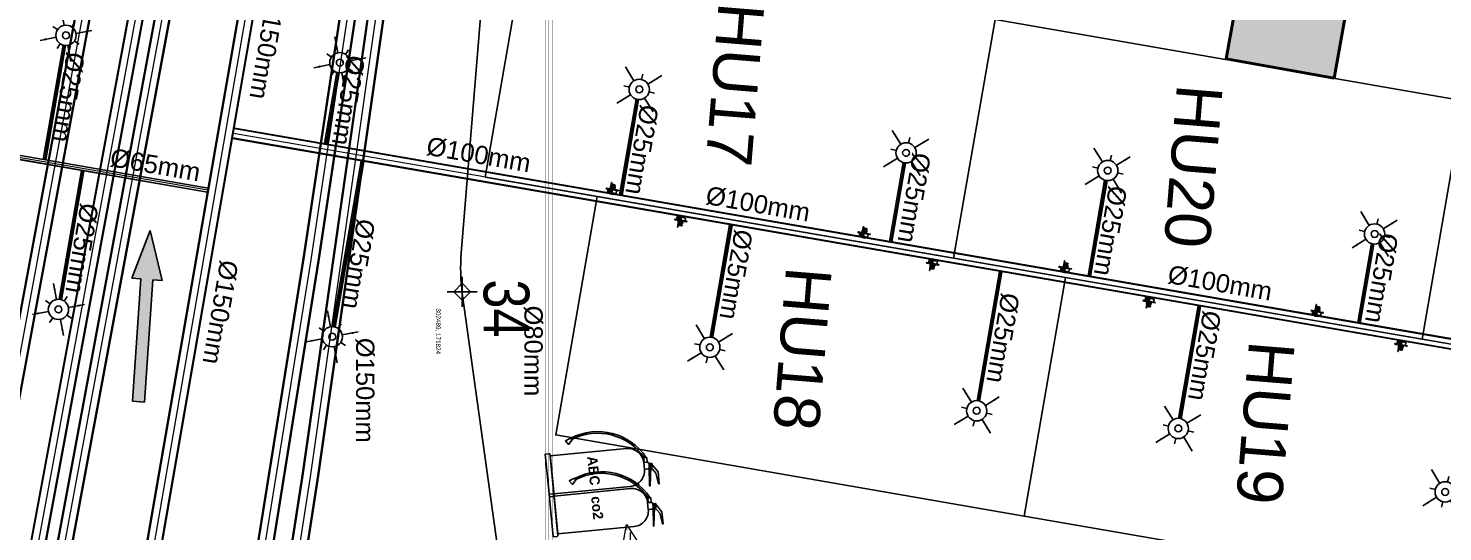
# Model space of a CAD drawing. Header units: inches. Extents: x 257070 to 799932, y -17980 to 269260.
# Drawn here: x 297744 to 313213, y 169196 to 174707 of the extents above; entities that cross this region are included whole.
import ezdxf

# ---------------------------------------------------------------- set-up
doc = ezdxf.new("R2010")
doc.units = ezdxf.units.IN
doc.header["$MEASUREMENT"] = 0
for name, color, linetype, lineweight in [('0-AES-F-FIRE BOX', 1, 'Continuous', 15), ('0-AES-F-SPRINKLER PIPE', 10, 'Continuous', 15), ('E--CONCRETE-4', 4, 'Continuous', 40), ('E--CONCRETE-SHADE', 253, 'Continuous', 20)]:
    doc.layers.add(name, color=color, linetype=linetype, lineweight=lineweight)
doc.layers.add('0-AES-F-HYDRANT PIPE', color=7, linetype='Continuous', lineweight=15, true_color=0xf57247)
for name, color, linetype in [('0-AES-F-SPRINKLER', 10, 'Continuous'), ('0-aes-water curtan pipe', 200, 'Continuous'), ('0-F-AES-FIRE EXTINGUISHER', 1, 'Continuous'), ('basement1_AP$0$A-_ROAD----_E-_-', 2, 'Continuous'), ('DSP_MISCELANEOUS', 252, 'Continuous'), ('DSP_TREE CO-ORDINATES', 206, 'Continuous')]:
    doc.layers.add(name, color=color, linetype=linetype)
doc.layers.add('CORE - H', color=7, linetype='Continuous', true_color=0x8f7ed5)
doc.styles.add('CG', font='GOTHICB.TTF')
doc.styles.get("Standard").update_dxf_attribs({"font": 'arial.ttf'})
doc.styles.add('TEXT style 175', font='GOTHIC.TTF')
doc.styles.add('TEXT style 200', font='ARIALN.TTF')
doc.dimstyles.new('ISO-25', dxfattribs={"dimtxt": 2.5, "dimasz": 2.5, "dimexe": 1.25, "dimexo": 0.625, "dimtad": 1, "dimtxsty": 'Standard', "dimcen": 2.5, "dimadec": 0, "dimazin": 0, "dimtfac": 1, "dimtmove": 0, "dimatfit": 3, "dimfxl": 1, "dimarcsym": 0})

# ---------------------------------------------------------------- blocks, each defined once
blk = doc.blocks.new('basement1_AP$0$AR-DIR-A')
h = blk.add_hatch()
h.set_pattern_fill('ANSI31', color=8)
h.paths.add_polyline_path([(158, -458), (26, -458), (26, -1800), (-74, -1800), (92, -2335), (258, -1800), (158, -1800)])
at = {"layer": 'DSP_MISCELANEOUS', "color": 8}
for p, q in [((158, -458), (26, -458)), ((26, -458), (26, -1800)), ((158, -458), (158, -1800)), ((26, -1800), (-74, -1800)), ((-74, -1800), (92, -2335)), ((258, -1800), (92, -2335)), ((158, -1800), (258, -1800))]:
    blk.add_line(p, q, dxfattribs=at)
blk = doc.blocks.new('*U459')
at = {"layer": 'DSP_TREE CO-ORDINATES', "color": 162}
for p, q in [((0, -329), (0, 329)), ((-329, 0), (329, 0))]:
    blk.add_line(p, q, dxfattribs=at)
at = {"layer": 'DSP_TREE CO-ORDINATES', "color": 162, "ltscale": 3.5}
blk.add_lwpolyline([(-185, 0), (0, 185), (185, 0), (0, -184), (-185, 0)], dxfattribs=at)
at = {"layer": 'DEFPOINTS', "style": 'TEXT style 175'}
blk.add_attdef('CORDINATE', (367, -572), '', height=100, dxfattribs=at)
at = {"layer": 'DSP_TREE CO-ORDINATES', "color": 164, "style": 'TEXT style 200'}
blk.add_attdef('NO.', (-270, 470), '', height=1000, dxfattribs=at)
blk = doc.blocks.new('A$C3CA070F1')
at = {"layer": '0-AES-F-SPRINKLER'}
h = blk.add_hatch(dxfattribs=at)
h.set_pattern_fill('ANSI31', color=3, scale=0.196883, angle=-34.2335, style=0)
h.set_pattern_definition([(100.766483, (49937.1607, 174049.7081), (1.474466316, 0.280375668), [])])
edge = h.paths.add_edge_path()
edge.add_line((-1, 85), (-1, 84))
edge.add_line((-1, 84), (-6, 84))
edge.add_ellipse((-7, 82), major_axis=(-1.42, -0.27), ratio=1, start_angle=257, end_angle=315)
edge.add_line((-8, 83), (-15, 72))
edge.add_ellipse((-12, 70), major_axis=(-4.25, -0.81), ratio=1, start_angle=-45, end_angle=45)
edge.add_line((-14, 66), (14, 47))
edge.add_line((14, 47), (13, 46))
edge.add_line((13, 46), (-15, 65))
edge.add_ellipse((-12, 70), major_axis=(-5.52, -1.05), ratio=1, start_angle=-45, end_angle=45, ccw=False)
edge.add_line((-16, 73), (-9, 84))
edge.add_ellipse((-7, 82), major_axis=(-2.69, -0.51), ratio=1, start_angle=257, end_angle=315, ccw=False)
edge.add_line((-6, 85), (-1, 85))
h = blk.add_hatch(dxfattribs=at)
h.set_pattern_fill('ANSI31', color=3, scale=0.196883, angle=-124.2335, style=0)
h.set_pattern_definition([(190.766483, (49937.1607, 174049.7081), (-0.280375668, 1.474466316), [])])
edge = h.paths.add_edge_path()
edge.add_line((-1, 54), (7, 48))
edge.add_line((7, 48), (8, 49))
edge.add_line((8, 49), (0, 55))
edge.add_ellipse((-2, 52), major_axis=(-0.69, 3.63), ratio=1, start_angle=315, end_angle=405)
edge.add_line((-6, 54), (-14, 41))
edge.add_ellipse((-11, 39), major_axis=(-0.69, 3.63), ratio=1, start_angle=45, end_angle=135)
edge.add_line((-13, 36), (-9, 33))
edge.add_ellipse((-10, 32), major_axis=(-0.27, 1.42), ratio=1, start_angle=225, end_angle=315, ccw=False)
edge.add_line((-9, 31), (-10, 30))
edge.add_line((-10, 30), (-8, 29))
edge.add_line((-8, 29), (-7, 30))
edge.add_ellipse((-10, 32), major_axis=(-3.3, -0.63), ratio=1, start_angle=135, end_angle=225)
edge.add_line((-8, 35), (-12, 38))
edge.add_ellipse((-11, 39), major_axis=(-1.75, -0.33), ratio=1, start_angle=-45, end_angle=45, ccw=False)
edge.add_line((-13, 40), (-4, 53))
edge.add_ellipse((-2, 52), major_axis=(-1.75, -0.33), ratio=1, start_angle=225, end_angle=315, ccw=False)
at = {"layer": '0-AES-F-SPRINKLER', "color": 3}
for p, q in [((-98, 39), (-97, 43)), ((-98, 38), (-98, 39)), ((-98, 39), (-98, 39)), ((-98, 39), (-98, 39)), ((-98, 37), (-98, 38)), ((-98, 38), (-98, 38)), ((-98, 38), (-98, 38)), ((-98, 38), (-98, 38)), ((-98, 38), (-98, 38)), ((-98, 38), (-98, 38)), ((-98, 38), (-98, 38)), ((-98, 38), (-98, 38)), ((-98, 38), (-98, 38)), ((-98, 38), (-98, 38)), ((-96, 37), (-98, 37)), ((-98, 37), (-98, 37)), ((-98, 37), (-98, 37)), ((-98, 37), (-98, 37)), ((-98, 37), (-98, 37)), ((-98, 37), (-98, 37)), ((-98, 37), (-98, 37)), ((-98, 37), (-98, 37)), ((-98, 37), (-98, 37)), ((-98, 37), (-98, 37)), ((-98, 37), (-98, 37)), ((-98, 37), (-98, 37)), ((-98, 37), (-98, 37)), ((-98, 37), (-98, 37)), ((-98, 37), (-98, 37)), ((-98, 37), (-98, 37)), ((-98, 37), (-98, 37)), ((-97, 37), (-98, 37)), ((-98, 37), (-98, 37)), ((-98, 37), (-98, 37)), ((-98, 37), (-98, 37)), ((-98, 37), (-98, 37)), ((-98, 37), (-98, 37)), ((-98, 37), (-98, 37)), ((-98, 37), (-98, 37)), ((-98, 37), (-98, 37)), ((-98, 37), (-98, 37)), ((-98, 37), (-98, 37)), ((-98, 37), (-98, 37)), ((-98, 37), (-98, 37)), ((-98, 37), (-98, 37)), ((-97, 45), (-79, 71)), ((-96, 40), (-97, 40)), ((-97, 40), (-97, 40)), ((-97, 40), (-97, 40)), ((-97, 40), (-97, 39)), ((-97, 39), (-97, 39)), ((-97, 39), (-97, 39)), ((-97, 39), (-97, 39)), ((-97, 39), (-97, 39)), ((-97, 39), (-97, 39)), ((-97, 39), (-97, 39)), ((-97, 39), (-97, 39)), ((-97, 39), (-97, 38)), ((-97, 38), (-97, 38)), ((-97, 38), (-97, 38)), ((-97, 38), (-97, 38)), ((-97, 38), (-97, 38)), ((-97, 38), (-97, 38)), ((-97, 38), (-97, 38)), ((-97, 38), (-97, 38)), ((-97, 38), (-97, 38)), ((-97, 38), (-97, 38)), ((-97, 38), (-97, 38)), ((-97, 38), (-97, 37)), ((-97, 37), (-97, 37)), ((-97, 37), (-97, 37)), ((-97, 37), (-97, 37)), ((-95, 46), (-96, 42)), ((-96, 42), (-96, 42)), ((-96, 42), (-96, 41)), ((-96, 41), (-96, 41)), ((-96, 41), (-96, 41)), ((-96, 41), (-96, 41)), ((-96, 41), (-96, 41)), ((-96, 41), (-96, 41)), ((-96, 41), (-96, 41)), ((-96, 41), (-96, 41)), ((-96, 41), (-96, 41)), ((-96, 41), (-96, 40)), ((-96, 40), (-96, 40)), ((-96, 40), (-96, 40)), ((-96, 40), (-96, 40)), ((-96, 40), (-96, 40)), ((-95, 37), (-96, 37)), ((-96, 37), (-96, 37)), ((-96, 37), (-96, 37)), ((-96, 37), (-96, 37)), ((-96, 37), (-96, 37)), ((-94, 38), (-95, 38)), ((-95, 38), (-95, 38)), ((-95, 38), (-95, 38)), ((-95, 38), (-95, 38)), ((-95, 38), (-95, 38)), ((-95, 38), (-95, 38)), ((-95, 38), (-95, 38)), ((-95, 38), (-95, 38)), ((-95, 38), (-95, 38)), ((-95, 38), (-95, 37)), ((-95, 37), (-95, 37)), ((-95, 37), (-95, 37)), ((-95, 37), (-95, 37)), ((-95, 37), (-95, 37)), ((-95, 37), (-95, 37)), ((-95, 37), (-95, 37)), ((-95, 37), (-95, 37)), ((-95, 37), (-95, 37)), ((-95, 37), (-95, 37)), ((-95, 37), (-95, 37)), ((-95, 37), (-95, 37)), ((-95, 37), (-95, 37)), ((-95, 37), (-95, 37)), ((-95, 37), (-95, 37)), ((-95, 37), (-95, 37)), ((-95, 37), (-95, 37)), ((-94, 88), (-93, 90)), ((-72, 73), (-94, 88)), ((-94, 43), (-94, 48)), ((-93, 43), (-94, 43)), ((-94, 43), (-94, 43)), ((-94, 43), (-94, 43)), ((-94, 43), (-94, 43)), ((-94, 43), (-94, 43)), ((-94, 43), (-94, 41)), ((-94, 43), (-94, 43)), ((-94, 43), (-94, 43)), ((-94, 43), (-94, 43)), ((-94, 43), (-94, 43)), ((-94, 43), (-94, 43)), ((-94, 43), (-94, 43)), ((-94, 43), (-94, 43)), ((-94, 43), (-94, 43)), ((-94, 43), (-94, 43)), ((-94, 43), (-94, 43)), ((-94, 43), (-94, 43)), ((-94, 41), (-94, 41)), ((-94, 41), (-94, 41)), ((-94, 41), (-94, 41)), ((-94, 41), (-94, 41)), ((-94, 41), (-94, 41)), ((-94, 41), (-94, 41)), ((-94, 41), (-94, 41)), ((-94, 41), (-94, 40)), ((-94, 40), (-94, 40)), ((-94, 40), (-94, 40)), ((-94, 40), (-94, 40)), ((-94, 40), (-94, 40)), ((-94, 40), (-94, 40)), ((-94, 40), (-94, 40)), ((-94, 40), (-94, 40)), ((-94, 40), (-94, 39)), ((-94, 39), (-94, 39)), ((-94, 39), (-94, 39)), ((-94, 39), (-94, 39)), ((-94, 39), (-94, 39)), ((-94, 39), (-94, 39)), ((-94, 39), (-94, 39)), ((-94, 39), (-94, 39)), ((-94, 39), (-94, 38)), ((-93, 90), (-59, 67)), ((-93, 47), (-93, 49)), ((-91, 47), (-93, 43)), ((-93, 46), (-93, 47)), ((-92, 46), (-93, 46)), ((-93, 46), (-93, 46)), ((-93, 46), (-93, 46)), ((-93, 46), (-93, 46)), ((-93, 46), (-93, 46)), ((-93, 46), (-93, 46)), ((-93, 46), (-93, 46)), ((-93, 46), (-93, 46)), ((-93, 46), (-93, 46)), ((-93, 46), (-93, 46)), ((-93, 46), (-93, 46)), ((-93, 46), (-93, 46)), ((-93, 46), (-93, 46)), ((-93, 46), (-93, 46)), ((-93, 46), (-93, 46)), ((-93, 46), (-93, 46)), ((-93, 46), (-93, 46)), ((-93, 46), (-93, 46)), ((-93, 46), (-93, 46)), ((-93, 46), (-93, 46)), ((-91, 42), (-93, 43)), ((-93, 43), (-93, 43)), ((-93, 43), (-93, 43)), ((-93, 43), (-93, 43)), ((-93, 43), (-93, 43)), ((-93, 43), (-93, 43)), ((-93, 43), (-93, 43)), ((-93, 43), (-93, 43)), ((-93, 43), (-93, 43)), ((-93, 43), (-93, 43)), ((-93, 43), (-93, 43)), ((-93, 43), (-93, 43)), ((-93, 43), (-93, 43)), ((-93, 43), (-93, 43)), ((-93, 43), (-93, 43)), ((-93, 43), (-93, 43)), ((-93, 43), (-93, 43)), ((-93, 43), (-93, 43)), ((-93, 43), (-93, 43)), ((-93, 43), (-93, 43)), ((-93, 43), (-93, 43)), ((-93, 43), (-93, 43)), ((-93, 43), (-93, 43)), ((-85, 66), (-92, 55)), ((-90, 50), (-92, 46)), ((-92, 46), (-92, 46)), ((-92, 46), (-92, 46)), ((-92, 46), (-92, 46)), ((-92, 46), (-92, 46)), ((-92, 46), (-92, 46)), ((-90, 47), (-91, 47)), ((-90, 43), (-91, 42)), ((-91, 42), (-91, 42)), ((-91, 42), (-91, 42)), ((-91, 42), (-91, 42)), ((-91, 42), (-91, 42)), ((-91, 42), (-91, 42)), ((-91, 42), (-91, 42)), ((-91, 42), (-91, 42)), ((-91, 42), (-91, 42)), ((-91, 42), (-91, 42)), ((-91, 42), (-91, 42)), ((-91, 42), (-91, 42)), ((-91, 42), (-91, 42)), ((-91, 42), (-91, 42)), ((-91, 42), (-91, 42)), ((-91, 42), (-91, 42)), ((-88, 57), (-90, 49)), ((-89, 54), (-90, 51)), ((-90, 50), (-90, 50)), ((-88, 47), (-90, 43)), ((-90, 47), (-88, 47)), ((-90, 43), (-90, 43)), ((-90, 43), (-90, 43)), ((-90, 43), (-90, 43)), ((-89, 55), (-89, 55)), ((-88, 46), (-88, 47)), ((-87, 59), (-87, 59)), ((-87, 59), (-87, 59)), ((-86, 57), (-87, 49)), ((-87, 49), (-83, 28)), ((-85, 58), (-85, 58)), ((-77, 43), (-85, 49)), ((-83, 28), (-60, 9)), ((-77, 70), (-82, 63)), ((-80, 66), (-82, 67)), ((-45, 31), (-81, -23)), ((-78, 63), (-80, 65)), ((-79, 71), (-77, 70)), ((-71, 26), (-79, 31)), ((-57, 13), (-79, 28)), ((-70, 64), (-78, 63)), ((-78, -29), (-40, 27)), ((-69, 55), (-75, 59)), ((-66, 54), (-74, 42)), ((-74, 42), (-71, 26)), ((-73, 44), (-71, 43)), ((-69, 47), (-72, 43)), ((-71, 43), (-70, 43)), ((-71, 26), (-55, 15)), ((-70, 43), (-66, 49)), ((-66, 50), (-68, 52)), ((-61, 65), (-67, 69)), ((-62, 66), (-67, 65)), ((-50, 57), (-66, 54)), ((-66, 49), (-66, 50)), ((-47, 28), (-63, 40)), ((-59, 67), (-61, 65)), ((-57, 67), (-60, 66)), ((-60, 44), (-42, 32)), ((-50, 57), (-58, 62)), ((-19, 46), (-57, 67)), ((-17, 37), (-55, 63)), ((-29, 42), (-50, 57)), ((-13, 9), (-45, 31)), ((-36, 42), (-44, 30)), ((-43, 33), (-35, 46)), ((-39, -30), (-13, 9)), ((-37, 25), (-28, 38)), ((-35, 41), (-36, 42)), ((-32, 32), (-35, 39)), ((-30, 52), (-16, 73)), ((-29, 20), (-17, 37)), ((-28, 38), (-26, 40)), ((-21, 32), (-28, 37)), ((-23, 16), (-12, 33)), ((-1, 26), (-23, -9)), ((-22, 15), (-12, 31)), ((-9, 32), (-21, 14)), ((2, 24), (-20, -11)), ((-20, -8), (-1, 22)), ((-17, 37), (-19, 46)), ((-19, 13), (-10, 29)), ((-7, 30), (-18, 12)), ((-17, 37), (-17, 37)), ((4, 22), (-17, -13)), ((-17, -10), (1, 20)), ((-16, 73), (-9, 84)), ((-16, 11), (-7, 27)), ((-8, 83), (-15, 72)), ((13, 46), (-15, 65)), ((-4, 28), (-15, 10)), ((-1, 84), (-14, 66)), ((-14, 66), (14, 47)), ((-6, 54), (-14, 41)), ((-12, 33), (-14, 33)), ((-14, -15), (7, 20)), ((-14, -12), (4, 18)), ((-13, 40), (-4, 53)), ((-13, 36), (-9, 33)), ((-13, 9), (-4, 24)), ((-2, 34), (-12, 41)), ((-8, 35), (-12, 38)), ((-12, 31), (-12, 33)), ((-9, 32), (-12, 31)), ((7, 16), (-11, -13)), ((-10, 29), (-9, 32)), ((-9, 31), (-10, 30)), ((-7, 30), (-10, 29)), ((-10, 30), (-8, 29)), ((9, 17), (-10, -14)), ((-9, -13), (9, 13)), ((-8, 29), (-7, 30)), ((8, 49), (-7, 27)), ((-7, 27), (-7, 30)), ((-4, 28), (-7, 27)), ((-6, 85), (-1, 85)), ((-1, 84), (-6, 84)), ((5, 44), (-5, 51)), ((-4, 24), (-4, 28)), ((-1, 26), (-4, 24)), ((-1, 85), (-1, 84)), ((-1, 54), (7, 48)), ((13, 46), (-1, 25)), ((-1, 22), (-1, 26)), ((2, 24), (-1, 22)), ((8, 49), (0, 55)), ((1, 20), (2, 24)), ((4, 22), (1, 20)), ((4, 18), (4, 22)), ((7, 20), (4, 18)), ((7, 48), (8, 49)), ((7, 16), (7, 20)), ((9, 17), (7, 16)), ((9, 15), (9, 17)), ((14, 47), (13, 46)), ((-82, -25), (-80, -30)), ((-80, -30), (-78, -29)), ((-66, -11), (-39, -30)), ((-23, -7), (-23, -9)), ((-23, -9), (-20, -8)), ((-20, -8), (-20, -11)), ((-20, -11), (-17, -10)), ((-17, -10), (-17, -13)), ((-17, -13), (-14, -12)), ((-14, -12), (-14, -15)), ((-14, -15), (-11, -13)), ((-11, -13), (-11, -14)), ((-11, -14), (-11, -14))]:
    blk.add_line(p, q, dxfattribs=at)
for centre, major_axis, start_param, end_param in [((-95, 43), (-0.41, 2.13), 0.784914, 1.034983), ((-95, 43), (-2.74, -0.52), -0.560204, -0.324923), ((-93, 46), (-0.51, 2.68), 0.787914, 1.247507), ((-93, 48), (-1.75, -0.33), -0.775969, -0.160442), ((-91, 54), (-0.29, 1.52), 0.785398, 2.356194), ((-92, 49), (-0.33, 1.74), 0.791774, 1.412986), ((-89, 55), (-0.103, 0.54), 0.916881, 1.969618), ((-93, 51), (-3.09, -0.59), 2.526084, 2.789089), ((-95, 50), (-5.72, -1.09), 2.374727, 2.798549), ((-91, 55), (-0.33, 1.74), 4.197625, 4.773282), ((-84, 57), (-3.79, -0.72), -0.784768, -0.363877), ((-93, 50), (-5.72, -1.09), 2.377207, 2.798549), ((-80, 54), (-1.57, 8.26), 0.010205, 0.785398), ((-84, 56), (-0.35, 1.85), 0.785501, 1.132999), ((-83, 65), (-1.52, -0.29), 3.926991, 5.497787), ((-80, 54), (-5.9, -1.12), 4.155645, 5.497787), ((-80, 54), (-8.26, -1.57), 4.155621, 4.722594), ((-75, 68), (-8.26, -1.57), 1.014052, 3.151797), ((-75, 63), (-2.79, -0.53), -0.113999, 0.093951), ((-75, 68), (-1.12, 5.9), 2.584882, 5.497787), ((-75, 46), (-0.53, 2.79), 2.356194, 3.926991), ((-75, 68), (-1.57, 8.26), 4.722594, 5.497787), ((-70, 53), (-2.79, -0.53), 2.356194, 3.926991), ((-65, 44), (-3.72, -0.71), -0.403281, 1.321745), ((-65, 44), (-0.71, 3.72), 4.96144, 6.686466), ((-65, 37), (-0.56, 2.96), 5.497794, 6.034125), ((-59, 47), (-2.96, -0.56), 0.24906, 0.785391), ((-60, 60), (-2.83, -0.54), 3.926991, 4.712389), ((-33, 40), (-0.45, 2.36), 0.803442, 1.867502), ((-30, 39), (-2.79, -0.53), 2.356194, 3.926991), ((-24, 39), (-0.53, 2.79), 5.497787, 7.068583), ((-12, 70), (-5.52, -1.05), -0.785398, 0.785398), ((-15, 35), (-0.54, 2.83), 0.785398, 3.403392), ((-12, 70), (-4.25, -0.81), -0.785398, 0.785398), ((-11, 39), (-0.69, 3.63), 0.785398, 2.356194), ((-11, 39), (-1.75, -0.33), -0.785398, 0.785398), ((-7, 82), (-2.69, -0.51), 4.485496, 5.497787), ((-10, 32), (-0.27, 1.42), 3.926991, 5.497787), ((-7, 82), (-1.42, -0.27), 4.485496, 5.497787), ((-10, 32), (-3.3, -0.63), 2.356194, 3.926991), ((-2, 52), (-0.69, 3.63), 5.497787, 7.068583), ((-2, 52), (-1.75, -0.33), 3.926991, 5.497787), ((6, 14), (-0.54, 2.83), 3.926991, 4.712389), ((-79, -24), (-0.51, 2.69), 0.785398, 1.797689), ((-11, -11), (-2.83, -0.54), 1.570796, 2.356194)]:
    blk.add_ellipse(centre, major_axis=major_axis, ratio=1, start_param=start_param, end_param=end_param, dxfattribs=at)
at = {"layer": '0-AES-F-SPRINKLER', "color": 3, "extrusion": (0, 0, -1)}
for centre, major_axis, start_param, end_param in [((-86, 47), (-0.53, 2.79), -0.113999, 0.785398), ((-77, 34), (-0.54, 2.83), 3.926991, 4.712389)]:
    blk.add_ellipse(centre, major_axis=major_axis, ratio=1, start_param=start_param, end_param=end_param, dxfattribs=at)
blk = doc.blocks.new('A$C38B57D14')
at = {"color": 1}
blk.add_lwpolyline([(270, 858, 0.380099), (48, 245), (37, 237, -0.385151), (270, 877)], format="xyb", dxfattribs=at)
for points in [[(311, 882), (270, 882), (270, 856), (311, 856)], [(325, 896), (356, 896), (356, 921), (325, 921)], [(35, 235), (51, 247), (89, 211), (55, 187)]]:
    blk.add_lwpolyline(points, close=True, dxfattribs=at)
for points in [[(311, 851), (370, 851), (370, 882, 0.414214), (356, 896), (325, 896, 0.414214), (311, 882)], [(311, 851), (370, 851, -0.414214), (507, 714), (507, 42), (174, 42), (174, 714, -0.414214)], [(161, 42), (521, 42, -0.414214), (529, 34), (529, 0), (153, 0), (153, 34, -0.414214)]]:
    blk.add_lwpolyline(points, format="xyb", close=True, dxfattribs=at)
for points in [[(331, 896), (325, 904), (325, 916), (402, 968), (508, 968), (508, 962), (412, 947), (356, 908), (345, 896), (331, 896)], [(356, 908), (519, 886), (518, 881), (345, 896)]]:
    blk.add_lwpolyline(points, dxfattribs=at)
blk.add_circle((341, 908), 7.79, dxfattribs=at)
at = {"color": 7, "style": 'CG'}
blk.add_text('ABC', height=88.5, dxfattribs=at).set_placement((211, 364))
blk = doc.blocks.new('A$C1C2B0A82')
at = {"color": 1}
blk.add_lwpolyline([(338, 1073, 0.380099), (61, 306), (47, 296, -0.385151), (338, 1096)], format="xyb", dxfattribs=at)
for points in [[(389, 1103), (338, 1103), (338, 1070), (389, 1070)], [(407, 1120), (446, 1120), (446, 1151), (407, 1151)], [(44, 294), (64, 308), (111, 264), (69, 234)]]:
    blk.add_lwpolyline(points, close=True, dxfattribs=at)
for points in [[(389, 1064), (463, 1064), (463, 1103, 0.414214), (446, 1120), (407, 1120, 0.414214), (389, 1103)], [(389, 1064), (463, 1064, -0.414214), (634, 893), (634, 52), (218, 52), (218, 893, -0.414214)], [(201, 52), (651, 52, -0.414214), (661, 42), (661, 0), (191, 0), (191, 42, -0.414214)]]:
    blk.add_lwpolyline(points, format="xyb", close=True, dxfattribs=at)
for points in [[(414, 1120), (407, 1130), (407, 1145), (503, 1209), (635, 1209), (636, 1202), (516, 1184), (446, 1135), (431, 1120), (414, 1120)], [(446, 1135), (649, 1108), (648, 1102), (431, 1120)]]:
    blk.add_lwpolyline(points, dxfattribs=at)
blk.add_circle((426, 1135), 9.74, dxfattribs=at)
at = {"color": 7, "style": 'CG'}
blk.add_text('co2', height=110.6, dxfattribs=at).set_placement((264, 455))
blk = doc.blocks.new('*U761')
at = {"layer": '0-AES-F-SPRINKLER PIPE', "color": 200, "lineweight": 30, "const_width": 2.67}
for points in [[(-1770300, 105094), (-1770300, -19030)], [(-1770220, 105094), (-1770220, -19030)]]:
    blk.add_lwpolyline(points, dxfattribs=at)
at = {"layer": '0-AES-F-SPRINKLER PIPE', "color": 252, "lineweight": 30, "const_width": 2.67}
blk.add_lwpolyline([(-1770260, 105094), (-1770260, -19030)], dxfattribs=at)
blk = doc.blocks.new('*U766')
at = {"layer": '0-AES-F-SPRINKLER PIPE', "color": 200, "lineweight": 30, "const_width": 2.67}
for points in [[(-1770300, 109803), (-1770300, 100475)], [(-1770220, 109803), (-1770220, 100475)]]:
    blk.add_lwpolyline(points, dxfattribs=at)
at = {"layer": '0-AES-F-SPRINKLER PIPE', "color": 252, "lineweight": 30, "const_width": 2.67}
blk.add_lwpolyline([(-1770260, 109803), (-1770260, 100475)], dxfattribs=at)
blk = doc.blocks.new('*U603')
at = {"layer": '0-AES-F-SPRINKLER'}
for p, q in [((171672, 56809), (171672, 56871)), ((171562, 56699), (171500, 56699)), ((171783, 56699), (171845, 56699)), ((171672, 56588), (171672, 56526))]:
    blk.add_line(p, q, dxfattribs=at)
for radius in [111, 37.8]:
    blk.add_circle((171672, 56699), radius, dxfattribs=at)
at = {"layer": '0-AES-F-SPRINKLER PIPE'}
for points, override in [([(171468, 56903), (171594, 56777)], {"dimasz": 70, "dimtad": 0, "dimfxl": 13, "dimarcsym": 1}), ([(171877, 56903), (171751, 56777)], {"dimasz": 70, "dimtad": 0, "dimfxl": 13, "dimarcsym": 1}), ([(171468, 56494), (171594, 56620)], {"dimasz": 70, "dimtad": 0, "dimfxl": 13, "dimarcsym": 1}), ([(171877, 56494), (171751, 56620)], {"dimasz": 70, "dimgap": 0.625, "dimtad": 0, "dimfxl": 13, "dimarcsym": 1})]:
    blk.add_leader(points, dimstyle='ISO-25', override=override, dxfattribs=at)

msp = doc.modelspace()

# ---------------------------------------------------------------- hatches: boundary and pattern name
at = {"layer": '0-AES-F-FIRE BOX', "ltscale": 1000}
h = msp.add_hatch(dxfattribs=at)
h.set_pattern_fill('ANGLE', scale=500, angle=-0.66546)
h.set_pattern_definition([(359.33454, (-260562.02, 3076.27), (1.59695, 137.490726), [100, -37.5]), (89.33454, (-260562.02, 3076.27), (-137.490726, 1.59695), [100, -37.5])])
h.paths.add_polyline_path([(304308.8, 168518), (305074.4, 164606.1), (303673, 164849)], flags=16)
h.paths.add_polyline_path([(304287.6, 169274.4), (304546.2, 168875.5), (305428.6, 164391), (303499.6, 164726.7)])
h.paths.add_polyline_path([(303951, 166453.4), (303803.2, 166479), (303592, 165260.1), (303739.8, 165234.5)], flags=16)
at = {"layer": 'E--CONCRETE-SHADE', "ltscale": 3.5}
h = msp.add_hatch(color=8, dxfattribs=at)
h.dxf.hatch_style = 1
h.paths.add_polyline_path([(307193.4, 203549.4), (308218.3, 204173.6), (307594.1, 205198.5), (306569.2, 204574.2)])
h.paths.add_polyline_path([(300217.8, 199348.8), (301077, 198511.2), (301914.7, 199370.5), (301055.4, 200208.1)])
h.paths.add_polyline_path([(295368.8, 192633.7), (296410.6, 192038.3), (297006, 193080.2), (295964.1, 193675.6)])
h.paths.add_polyline_path([(293555.9, 184590.6), (293860.7, 185751.2), (292700.1, 186056), (292395.3, 184895.4)])
h.paths.add_polyline_path([(292805.1, 178823.7), (291623.9, 179035.4), (291412.2, 177854.2), (292593.4, 177642.5)])
h.paths.add_polyline_path([(302981, 177000.5), (302769.3, 175819.3), (303950.5, 175607.6), (304162.2, 176788.8)])
h.paths.add_polyline_path([(306265.7, 186406.8), (306861, 187448.7), (305819.1, 188044), (305223.8, 187002.2)])
h.paths.add_polyline_path([(312047.3, 183103), (313089.1, 182507.6), (313684.5, 183549.5), (312642.6, 184144.9)])
h.paths.add_polyline_path([(312024.7, 174160.9), (312236.4, 175342.1), (311055.2, 175553.8), (310843.5, 174372.6)])
h.paths.add_polyline_path([(322422.2, 180336.6), (321878.2, 180083.7), (322131.2, 179539.6), (322675.2, 179792.6)])
h.paths.add_polyline_path([(326860, 178208.9), (327212.9, 178694.2), (326727.6, 179047), (326374.8, 178561.8)])
h.paths.add_polyline_path([(321545.3, 173367.9), (321442.8, 172776.7), (322034, 172674.3), (322136.5, 173265.4)])
h.paths.add_polyline_path([(323348.4, 165044.3), (323450.8, 165635.5), (322859.6, 165737.9), (322757.2, 165146.8)])
h.paths.add_polyline_path([(329340.5, 164614.7), (328749.3, 164717.2), (328646.9, 164126), (329238.1, 164023.5)])

# ---------------------------------------------------------------- linework, layer by layer
at = {"layer": '0-AES-F-FIRE BOX', "color": 7, "ltscale": 1000, "elevation": 0}
msp.add_lwpolyline([(304287.6, 169274.4), (304546.2, 168875.5), (305428.6, 164391), (303499.6, 164726.7)], close=True, dxfattribs=at)
at = {"layer": '0-AES-F-HYDRANT PIPE', "ltscale": 1000, "elevation": 0}
for points in [[(298315.8, 200493), (306846, 191463), (303812.5, 186482.5), (303147.5, 184351.5), (302523, 181715.5), (300829, 169822.5), (300135.5, 165336), (302926, 143821.5), (307847.7, 144370.6)], [(298359.2, 200564.5), (306946.9, 191473.6), (303886.6, 186449), (303225.4, 184330.2), (302602.4, 181700.5), (300908.8, 169810.6), (300217, 165335), (302995.8, 143910.5), (307838.7, 144450.8)], [(298363.9, 200574.1), (306959.5, 191475), (303895.8, 186444.8), (303235, 184327.5), (302612.2, 181698.6), (300918.7, 169809.2), (300227.1, 165334.9), (303004.5, 143921.5), (307837.6, 144460.8)], [(298267.6, 200411.9), (306732.5, 191451), (303729.2, 186520.2), (303060, 184375.5), (302433.8, 181732.4), (300739.3, 169835.8), (300043.9, 165337.1), (302847.5, 143721.5), (307857.7, 144280.4)], [(298272.3, 200421.5), (306745.1, 191452.4), (303738.4, 186516), (303069.6, 184372.8), (302443.6, 181730.5), (300749.2, 169834.4), (300054, 165337), (302856.2, 143732.5), (307856.6, 144290.4)], [(298555.3, 199244.9), (306286.9, 191516.7), (303665.6, 186665), (303011.8, 184654.3), (302354.2, 181788.6), (300911.8, 172160.2), (299809.1, 165298.3), (300846.6, 157326.1), (304586, 129961.1), (302207.6, 112262.3), (301265.2, 108100.9), (289058.1, 74315.1), (287799.1, 71124.9), (293802.5, 51995.4), (294242.1, 50433.9), (302061.8, 35081.1), (313355.9, 25400), (316468.5, 29112.6)], [(298560, 199254.3), (306299.3, 191518.5), (303674.8, 186661.1), (303021.5, 184651.6), (302364.1, 181786.7), (300921.7, 172158.6), (299819.3, 165298.1), (300856.5, 157327.4), (304596.1, 129961.1), (302217.5, 112260.5), (301274.8, 108098.1), (289067.5, 74311.6), (287809.7, 71124.6), (293812.1, 51998.3), (294251.5, 50437.6), (302069.9, 35087.4), (313354.7, 25414.2), (316460.8, 29119.1)], [(298513.6, 199173.1), (306187.8, 191502.2), (303591.5, 186696.8), (302934.4, 184675.7), (302275.3, 181803.5), (300832.5, 172172.5), (299728, 165299.5), (300767, 157315.5), (304505, 129961), (302128.5, 112276.5), (301188, 108123.5), (288983, 74343.5), (287714, 71128), (293725.5, 51972.5), (294167, 50404.5), (301997.5, 35030.5), (313365.2, 25286.2), (316530, 29061.1)]]:
    msp.add_lwpolyline(points, dxfattribs=at)
for points in [[(298474.8, 199091.3), (306082.6, 191486.8), (303512.8, 186730.5), (302852.1, 184698.5), (302191.5, 181819.4), (300748.2, 172185.6), (299641.8, 165300.8), (300682.5, 157304.2), (304419, 129960.9), (302044.5, 112291.6), (301106, 108147.5), (288903.2, 74373.6), (287630.1, 71147.7, 0.1716515), (287628.9, 71114.4), (293643.8, 51948.2), (294087.2, 50373.3), (301929.2, 34976.8), (313375.2, 25165.4), (316595.3, 29006.3)], [(298479.3, 199101), (306095, 191488.6), (303522, 186726.5), (302861.8, 184695.8), (302201.3, 181817.5), (300758.2, 172184), (299652, 165300.6), (300692.4, 157305.6), (304429.1, 129960.9), (302054.4, 112289.8), (301115.7, 108144.7), (288912.6, 74370.1), (287639.4, 71144, 0.1716515), (287638.5, 71117.4), (293653.4, 51951), (294096.6, 50377), (301937.2, 34983.1), (313374, 25179.6), (316587.7, 29012.7)]]:
    msp.add_lwpolyline(points, format="xyb", dxfattribs=at)
at = {"layer": '0-AES-F-SPRINKLER PIPE', "ltscale": 1000}
for p, q in [((299703.2, 172911, 0), (290048.6, 174583.3, 0)), ((299703.8, 172914.9, 0), (290049.2, 174587.2, 0)), ((299707.3, 172934.6, 0), (290052.7, 174607, 0)), ((299710.7, 172954.4, 0), (290056.1, 174626.7, 0)), ((299711.4, 172958.3, 0), (290056.8, 174630.6, 0)), ((298121.8, 174524, 0), (297904.8, 173271.2, 0)), ((298124.7, 174523.1, 0), (297907.8, 173270.7, 0)), ((298136.9, 174520.2, 0), (297920.1, 173268.6, 0)), ((298149.3, 174518.7, 0), (297932.4, 173266.4, 0)), ((298152.3, 174518.5, 0), (297935.4, 173265.9, 0)), ((324506.4, 169359.4, 0), (299995.9, 173605, 0)), ((324508.1, 169369.3, 0), (299997.6, 173614.8, 0)), ((324487.6, 169251.1, 0), (299977.1, 173496.6, 0)), ((324489.3, 169260.9, 0), (299978.8, 173506.4, 0)), ((324497.8, 169310.2, 0), (299987.4, 173555.7, 0)), ((298321.6, 173150.3, 0), (298077.4, 171740.1, 0)), ((298324.6, 173149.8, 0), (298080.4, 171740, 0)), ((298336.9, 173147.7, 0), (298092.8, 171738.5, 0)), ((298349.2, 173145.5, 0), (298105, 171735.7, 0)), ((298352.2, 173145, 0), (298107.9, 171734.8, 0))]:
    msp.add_line(p, q, dxfattribs=at)
at = {"layer": '0-AES-F-SPRINKLER PIPE', "ltscale": 1000, "elevation": 0}
for points in [[(289126.3, 192085.8), (288892.4, 189012.2), (299939.2, 183952.1), (296721.1, 166590), (300367.4, 141377.4), (302186.3, 130501.8), (300655.7, 116050.1), (295462.4, 98048.7), (289389.9, 81684.3), (287942.3, 76540.8), (287213.4, 74309), (286528.6, 71911.2), (293470.3, 49877.4), (301142.3, 34501.9), (313279.8, 24504.4)], [(289136.3, 192085), (288902.9, 189018.4), (299950.5, 183957.9), (296731.2, 166589.8), (300377.3, 141379), (302196.4, 130502.1), (300665.5, 116048.2), (295471.9, 98045.6), (289399.4, 81681.2), (287951.9, 76537.9), (287222.9, 74306.1), (286539, 71911.3), (293479.6, 49881.2), (301150.3, 34508.3), (313286.2, 24512.2)], [(289211, 192079.3), (288981.7, 189064.8), (300034.9, 184001.7), (296807.2, 166588.3), (300451.4, 141390.5), (302272.1, 130504.4), (300739.4, 116033.7), (295543.2, 98022.1), (289470.8, 81658), (288023.6, 76516.1), (287294.6, 74284.1), (286617.3, 71912.4), (293549.3, 49909.4), (301210.2, 34556), (313333.5, 24570.3)], [(289285.8, 192073.6), (289060.4, 189111.2), (300119.3, 184045.6), (296883.2, 166586.8), (300525.5, 141402.1), (302347.8, 130506.7), (300813.3, 116019.3), (295614.5, 97998.6), (289542.1, 81634.7), (288095.4, 76494.2), (287366.4, 74262.2), (286695.6, 71913.4), (293619.1, 49937.5), (301270.2, 34603.8), (313380.9, 24628.5)], [(289295.8, 192072.9), (289070.9, 189117.4), (300130.5, 184051.4), (296893.4, 166586.6), (300535.4, 141403.6), (302357.8, 130507), (300823.1, 116017.3), (295624, 97995.5), (289551.6, 81631.6), (288105, 76491.3), (287375.9, 74259.2), (286706.1, 71913.6), (293628.4, 49941.3), (301278.2, 34610.2), (313387.2, 24636.3)], [(300709.4, 184096.5), (297461.8, 166575.3), (301089.7, 141490.1), (302923.8, 130524), (301375.8, 115909.2), (296157.2, 97819.9), (290085.5, 81457.8), (288873.8, 77152.4)], [(300718.8, 184092.3), (297471.9, 166575.1), (301099.6, 141491.6), (302933.8, 130524.3), (301385.7, 115907.3), (296166.7, 97816.8), (290095, 81454.7), (288879.3, 77135)], [(300529.4, 184003), (297299.7, 166578.5), (300931.6, 141465.4), (302762.3, 130519.1), (301218.2, 115940.1), (296005.1, 97870), (289933.2, 81507.4), (288706.5, 77151)], [(300538.7, 183998.7), (297309.8, 166578.3), (300941.5, 141466.9), (302772.4, 130519.4), (301228, 115938.1), (296014.7, 97866.9), (289942.7, 81504.3), (288711.9, 77133.6)], [(300623.1, 184042.6), (297385.8, 166576.8), (301015.6, 141478.5), (302848.1, 130521.7), (301301.9, 115923.7), (296085.9, 97843.4), (290014.1, 81481), (288795.5, 77151.2)], [(300982, 173444.3), (301117.1, 174224.5)], [(300985, 173443.8), (301120, 174223.6)], [(300997.3, 173441.7), (301132.2, 174220.8)], [(301009.6, 173439.5), (301144.7, 174219.4)], [(301012.5, 173439), (301147.7, 174219.2)], [(304211.1, 172885.4), (304392.4, 173932)], [(304214.1, 172884.9), (304395.3, 173931.1)], [(304226.4, 172882.7), (304407.5, 173928.3)], [(304238.7, 172880.6), (304419.9, 173926.9)], [(304241.6, 172880.1), (304422.9, 173926.7)], [(301072.2, 171440.8), (301386.1, 173252.5)], [(301075.3, 171440.7), (301389, 173252)], [(301087.7, 171439.3), (301401.3, 173249.9)], [(301099.9, 171436.4), (301413.6, 173247.8)], [(301102.8, 171435.5), (301416.6, 173247.3)], [(307161.3, 172374), (307310.9, 173237.5)], [(307164.3, 172373.5), (307313.8, 173236.6)], [(307176.6, 172371.3), (307326, 173233.8)], [(307188.9, 172369.2), (307338.4, 173232.3)], [(307191.9, 172368.7), (307341.4, 173232.2)], [(309334.8, 171997.5), (309516.1, 173044.2)], [(309337.7, 171997), (309519, 173043.3)], [(309350.1, 171994.9), (309531.2, 173040.4)], [(309362.4, 171992.7), (309543.6, 173039)], [(309365.3, 171992.2), (309546.6, 173038.9)], [(305201.7, 171325.1), (305414.7, 172554.7)], [(305204.8, 171324.9), (305417.7, 172554.2)], [(305217.2, 171323.5), (305430, 172552.1)], [(305229.4, 171320.7), (305442.3, 172549.9)], [(305232.3, 171319.8), (305445.3, 172549.4)], [(312285.1, 171486.5), (312434.6, 172349.6)], [(312288, 171486), (312437.5, 172348.7)], [(312300.3, 171483.8), (312449.7, 172345.9)], [(312312.7, 171481.7), (312462.1, 172344.5)], [(312315.6, 171481.2), (312465.1, 172344.3)], [(308120.2, 170630.5), (308365.2, 172044.6)], [(308123.3, 170630.4), (308368.1, 172044.1)], [(308135.7, 170629), (308380.4, 172042)], [(308147.9, 170626.1), (308392.8, 172039.9)], [(308150.8, 170625.3), (308395.7, 172039.3)], [(310325.3, 170436.6), (310538.5, 171667.2)], [(310328.3, 170436.5), (310541.4, 171666.7)], [(310340.8, 170435.1), (310553.7, 171664.6)], [(310353, 170432.2), (310566, 171662.4)], [(310355.9, 170431.4), (310569, 171661.9)]]:
    msp.add_lwpolyline(points, dxfattribs=at)
for points in [[(289695.4, 192040.5), (289492.7, 189366), (300852.7, 184162.4), (297592.4, 166572.7), (301217, 141509.9), (303053.8, 130527.9), (301502.8, 115884.4), (296279.7, 97779.6), (293101.2, 89214.1, 0.2926298), (293186.4, 89022.5), (316711.7, 79666.6), (330293.5, 83212.7), (345003.4, 88448.1), (345549.8, 86789.5)], [(289705.3, 192039.7), (289503.2, 189372.1), (300863.9, 184168.2), (297602.5, 166572.5), (301226.9, 141511.4), (303063.8, 130528.2), (301512.6, 115882.5), (296289.2, 97776.5), (293113.9, 89219.8, 0.2906855), (293199.1, 89028.2), (316712.4, 79677.1), (330290.6, 83222.2), (345009.7, 88461), (345559.3, 86792.7)], [(289779.5, 192034.1), (289581.3, 189418.2), (300948.2, 184211.4), (297678.5, 166571), (301301, 141523), (303139.5, 130530.5), (301586.5, 115868), (296360.5, 97753), (293209.8, 89262.4, 0.4074396), (293295, 89070.8), (316717.2, 79755.9), (330268.5, 83294), (345056.9, 88557.4), (345630.5, 86816.1)], [(289853.6, 192028.5), (289659.3, 189464.2), (301032.5, 184254.6), (297754.5, 166569.5), (301375.1, 141534.6), (303215.2, 130532.8), (301660.4, 115853.5), (296431.8, 97729.5), (293305.6, 89305, 0.4074396), (293390.8, 89113.4), (316722.1, 79834.7), (330246.4, 83365.8), (345104.1, 88653.9), (345701.8, 86839.6)], [(289863.6, 192027.7), (289669.8, 189470.4), (301043.8, 184260.4), (297764.6, 166569.3), (301385, 141536.1), (303225.2, 130533.1), (301670.2, 115851.6), (296441.3, 97726.4), (293318.4, 89310.7, 0.4074396), (293403.6, 89119.1), (316722.8, 79845.2), (330243.5, 83375.3), (345110.4, 88666.7), (345711.3, 86842.7)], [(304728.8, 165410.3), (298819.7, 166433.8, -0.4142136), (298628.3, 166705.4), (300149.9, 175490.3)], [(304730.5, 165420.1), (298821.4, 166443.6, -0.4142136), (298638.1, 166703.7), (300159.8, 175488.6)], [(304743.3, 165494), (298834.2, 166517.5, -0.4142136), (298712, 166690.9), (300233.7, 175475.8)], [(304756.1, 165567.9), (298847, 166591.4, -0.4142136), (298785.9, 166678.1), (300307.6, 175463)], [(304757.8, 165577.8), (298848.7, 166601.3, -0.4142136), (298795.8, 166676.4), (300317.4, 175461.3)]]:
    msp.add_lwpolyline(points, format="xyb", dxfattribs=at)
at = {"layer": 'basement1_AP$0$A-_ROAD----_E-_-', "color": 8}
for p, q in [((303246.7, 181689.6, 0), (302478.7, 172245.3, 0)), ((302490.9, 171809.3, 0), (303902.2, 161599.1, 0))]:
    msp.add_line(p, q, dxfattribs=at)
msp.add_arc((304472.1, 172083.2, 0), 2000, 175.35069, 187.86972, dxfattribs=at)
at = {"layer": 'CORE - H', "color": 8, "ltscale": 25, "elevation": 0}
for points in [[(308317.1, 174802.5), (307864.6, 172191.4), (302740.9, 173079.2), (303193.4, 175690.3)], [(308317.1, 174802.5), (307864.6, 172191.4), (312988.3, 171303.5), (313440.7, 173914.6)], [(309088.9, 171979.2), (308636.5, 169368.1), (303512.8, 170256), (303965.3, 172867.1)], [(309088.9, 171979.2), (308636.5, 169368.1), (303512.8, 170256), (303965.3, 172867.1)], [(308636.5, 169368.1), (309088.8, 171979.2), (314212.6, 171091.7), (313760.3, 168480.6)], [(308636.5, 169368.1), (309088.8, 171979.2), (314212.6, 171091.7), (313760.3, 168480.6)]]:
    msp.add_lwpolyline(points, close=True, dxfattribs=at)
at = {"layer": 'E--CONCRETE-4', "color": 8, "ltscale": 10}
for p, q in [((311055.2, 175553.8, 0), (310843.5, 174372.6, 0)), ((312024.7, 174160.9, 0), (312236.4, 175342.1, 0)), ((310843.5, 174372.6, 0), (312024.7, 174160.9, 0))]:
    msp.add_line(p, q, dxfattribs=at)

# ---------------------------------------------------------------- block references
at = {"color": 51, "rotation": 275.5350229855919}
msp.add_blockref('A$C1C2B0A82', (303421.3, 169798.6, 0), dxfattribs=at)
at = {"layer": '0-AES-F-SPRINKLER', "color": 7}
for p, rotation in [((124329.1, 224331, 0), 325.7664830132082), ((127324, 224031.7, 0), 325.7664830132082), ((124291.7, 158622.8, 0), 346.6141552957691), ((127210.2, 157928.3, 0), 346.6141552957691), ((129415.3, 157734.9, 0), 346.6141552957691), ((132333.8, 157040.4, 0), 346.6141552957691), ((124246.7, 221331, 0), 325.7664830132082), ((127241.6, 221031.7, 0), 325.7664830132082), ((125063.5, 155799.5, 0), 346.6141552957691), ((127982, 155105, 0), 346.6141552957691), ((130187.1, 154911.1, 0), 346.6141552957691), ((133105.6, 154216.6, 0), 346.6141552957691)]:
    msp.add_blockref('*U603', p, dxfattribs=dict(at, rotation=rotation))
at = {"layer": '0-AES-F-SPRINKLER', "ltscale": 1000, "xscale": -1, "rotation": 45.96302094390148}
for p in [(304123.3, 172891.4, 0), (306877.3, 172412.7, 0), (309076.7, 172033.1, 0), (311830.7, 171554.4, 0)]:
    msp.add_blockref('A$C3CA070F1', p, dxfattribs=at)
at = {"layer": '0-AES-F-SPRINKLER', "ltscale": 1000, "rotation": 114.4063675969769}
for p in [(304889.3, 172653.5, 0), (307644.1, 172179.2, 0), (310012.9, 171765.7, 0), (312767.6, 171291.3, 0)]:
    msp.add_blockref('A$C3CA070F1', p, dxfattribs=at)
at = {"layer": '0-aes-water curtan pipe', "color": 51, "xscale": -1}
for name, p in [('*U761', (-1468658.4, 92729.5, 0)), ('*U766', (-1466822.4, 65786.4, 0))]:
    msp.add_blockref(name, p, dxfattribs=at)
at = {"layer": '0-F-AES-FIRE EXTINGUISHER', "color": 7, "xscale": 1.25, "yscale": 1.25, "zscale": 1.25, "rotation": 275.5350229855919}
msp.add_blockref('A$C38B57D14', (303378.9, 170236.8, 0), dxfattribs=at)
at = {"layer": 'DSP_MISCELANEOUS', "color": 8, "rotation": 176.0555361174484}
msp.add_blockref('basement1_AP$0$AR-DIR-A', (299009.1, 170157.4, 0), dxfattribs=at)
at = {"layer": 'DSP_TREE CO-ORDINATES', "color": 8, "ltscale": 1000, "xscale": 0.5, "yscale": 0.5, "zscale": 0.5, "rotation": 270}
msp.add_blockref('*U459', (302488.9, 171823.6, 0), dxfattribs=at).add_auto_attribs({'NO.': '34', 'CORDINATE': '302489, 171824'})

# ---------------------------------------------------------------- texts
at = {"layer": '0-AES-F-SPRINKLER PIPE', "color": 7, "linetype": 'Continuous', "lineweight": -3, "ltscale": 0.9, "char_height": 200, "width": 685.774, "attachment_point": 2}
for s, insert, rotation in [('%%C150mm', (300457.6, 174481.6, 0), 260.17311), ('%%C25mm', (298279.5, 173934.2, 0), 260.17313), ('%%C25mm', (301345.1, 173900.4, 0), 260.16792), ('%%C25mm', (304554.9, 173359.7, 0), 260.16792), ('%%C100mm', (302687.2, 173423.9, 0), 350.16792), ('%%C65mm', (299150.8, 173312.1, 0), 350.17313), ('%%C25mm', (307532.2, 172833.1, 0), 260.16792), ('%%C100mm', (305742.5, 172884.5, 0), 350.16792), ('%%C25mm', (309678.5, 172471.8, 0), 260.16792), ('%%C25mm', (298430.9, 172280.8, 0), 260.17313), ('%%C25mm', (301454.9, 172108.8, 0), 260.16792), ('%%C25mm', (305584.4, 171993.1, 0), 260.16792), ('%%C25mm', (312644.1, 171954.7, 0), 260.16792), ('%%C150mm', (299944.9, 171580.3, 0), 260.17311), ('%%C100mm', (310795.5, 172019.4, 0), 350.16792), ('%%C25mm', (308502.9, 171298.6, 0), 260.16792), ('%%C25mm', (310708, 171104.7, 0), 260.16792)]:
    msp.add_mtext(s, dxfattribs=dict(at, insert=insert, rotation=rotation))
at = {"layer": '0-aes-water curtan pipe', "extrusion": (7.03085e-09, -1.76127e-14, 1), "insert": (303370, 171175.2, 0), "char_height": 200, "width": 685.774, "attachment_point": 2, "text_direction": (0, -1, 0)}
msp.add_mtext('%%C80mm', dxfattribs=at)
at = {"layer": '0-aes-water curtan pipe', "extrusion": (7.03085e-09, -9.04239e-19, 1), "insert": (301529.1, 170744.5, 0), "char_height": 200, "width": 685.774, "attachment_point": 2, "text_direction": (0, -1, 0)}
msp.add_mtext('%%C150mm', dxfattribs=at)
at = {"layer": 'CORE - H', "color": 8}
for s, p in [('HU17', (305296.3, 175000.4, 0)), ('HU20', (310308.8, 174106, 0)), ('HU18', (306034, 172108.4, 0)), ('HU19', (311097.5, 171298.4, 0))]:
    msp.add_text(s, height=500, rotation=265.35069, dxfattribs=at).set_placement(p)

doc.saveas('drawing.dxf')
